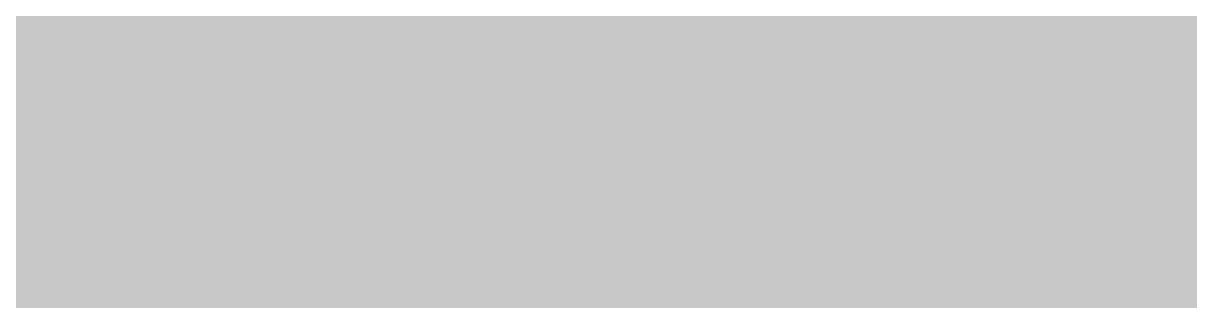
# Model space of a CAD drawing. Header units: millimetres. Extents: x -15 to 15, y -5.7 to 35.
# Drawn here: x -10.543 to -7.52, y 2.926 to 3.644 of the extents above; entities that cross this region are included whole.
import ezdxf

# ---------------------------------------------------------------- set-up
doc = ezdxf.new("R2010")
doc.units = ezdxf.units.MM
doc.layers.add('GREEN', color=7, linetype='Continuous', true_color=0x007f00)
doc.layers.add('GSCOLOR', color=7, linetype='Continuous', lineweight=0)

# ---------------------------------------------------------------- blocks, each defined once
blk = doc.blocks.new('MR-GM-31-4')
at = {"layer": 'GREEN', "lineweight": 9}
h = blk.add_hatch(color=256, dxfattribs=at)
edge = h.paths.add_edge_path()
edge.add_spline(control_points=[(-7.7444, 3.0129), (-7.7444, 3.0129), (-7.7444, 3.2021), (-7.7444, 3.2021), (-7.7444, 3.2021), (-7.7771, 3.2021), (-7.7771, 3.2021), (-7.7771, 3.2021), (-7.7771, 3.2308), (-7.7771, 3.2308), (-7.7771, 3.2308), (-7.7444, 3.2308), (-7.7444, 3.2308), (-7.7444, 3.2308), (-7.7444, 3.254), (-7.7444, 3.254), (-7.7444, 3.2687), (-7.7431, 3.2796), (-7.7405, 3.2867), (-7.737, 3.2962), (-7.7307, 3.304), (-7.7218, 3.31), (-7.7128, 3.3159), (-7.7002, 3.3189), (-7.6841, 3.3189), (-7.6737, 3.3189), (-7.6622, 3.3177), (-7.6496, 3.3152), (-7.6496, 3.3152), (-7.6551, 3.283), (-7.6551, 3.283), (-7.6628, 3.2843), (-7.6701, 3.285), (-7.6769, 3.285), (-7.6881, 3.285), (-7.6961, 3.2826), (-7.7007, 3.2778), (-7.7054, 3.2731), (-7.7077, 3.2641), (-7.7077, 3.251), (-7.7077, 3.251), (-7.7077, 3.2308), (-7.7077, 3.2308), (-7.7077, 3.2308), (-7.6652, 3.2308), (-7.6652, 3.2308), (-7.6652, 3.2308), (-7.6652, 3.2021), (-7.6652, 3.2021), (-7.6652, 3.2021), (-7.7077, 3.2021), (-7.7077, 3.2021), (-7.7077, 3.2021), (-7.7077, 3.0129), (-7.7077, 3.0129), (-7.7077, 3.0129), (-7.7444, 3.0129), (-7.7444, 3.0129)], knot_values=[0, 0, 0, 0, 1, 1, 1, 2, 2, 2, 3, 3, 3, 4, 4, 4, 5, 5, 5, 6, 6, 6, 7, 7, 7, 8, 8, 8, 9, 9, 9, 10, 10, 10, 11, 11, 11, 12, 12, 12, 13, 13, 13, 14, 14, 14, 15, 15, 15, 16, 16, 16, 17, 17, 17, 18, 18, 18, 19, 19, 19, 19], degree=3, periodic=0)
edge = h.paths.add_edge_path(flags=16)
edge.add_spline(control_points=[(-7.9628, 3.1219), (-7.9628, 3.0939), (-7.9567, 3.073), (-7.9446, 3.0591), (-7.9324, 3.0453), (-7.9171, 3.0383), (-7.8986, 3.0383), (-7.8802, 3.0383), (-7.865, 3.0453), (-7.8528, 3.0593), (-7.8406, 3.0732), (-7.8345, 3.0945), (-7.8345, 3.1231), (-7.8345, 3.15), (-7.8407, 3.1705), (-7.8529, 3.1844), (-7.8652, 3.1982), (-7.8804, 3.2052), (-7.8986, 3.2052), (-7.9171, 3.2052), (-7.9324, 3.1983), (-7.9446, 3.1845), (-7.9567, 3.1706), (-7.9628, 3.1498), (-7.9628, 3.1219)], knot_values=[0, 0, 0, 0, 1, 1, 1, 2, 2, 2, 3, 3, 3, 4, 4, 4, 5, 5, 5, 6, 6, 6, 7, 7, 7, 8, 8, 8, 8], degree=3, periodic=0)
edge = h.paths.add_edge_path()
edge.add_spline(control_points=[(-8.0008, 3.1219), (-8.0008, 3.1622), (-7.9896, 3.1921), (-7.9671, 3.2115), (-7.9484, 3.2277), (-7.9255, 3.2358), (-7.8986, 3.2358), (-7.8686, 3.2358), (-7.8441, 3.226), (-7.8251, 3.2063), (-7.8061, 3.1867), (-7.7966, 3.1596), (-7.7966, 3.1249), (-7.7966, 3.0969), (-7.8008, 3.0748), (-7.8092, 3.0587), (-7.8176, 3.0427), (-7.8299, 3.0302), (-7.8459, 3.0213), (-7.862, 3.0124), (-7.8796, 3.0079), (-7.8986, 3.0079), (-7.9291, 3.0079), (-7.9538, 3.0177), (-7.9726, 3.0373), (-7.9914, 3.0569), (-8.0008, 3.085), (-8.0008, 3.1219)], knot_values=[0, 0, 0, 0, 1, 1, 1, 2, 2, 2, 3, 3, 3, 4, 4, 4, 5, 5, 5, 6, 6, 6, 7, 7, 7, 8, 8, 8, 9, 9, 9, 9], degree=3, periodic=0)
edge = h.paths.add_edge_path()
edge.add_spline(control_points=[(-8.1399, 3.0459), (-8.1399, 3.0459), (-8.1346, 3.0133), (-8.1346, 3.0133), (-8.145, 3.0111), (-8.1543, 3.01), (-8.1625, 3.01), (-8.1759, 3.01), (-8.1863, 3.0121), (-8.1937, 3.0164), (-8.2011, 3.0206), (-8.2063, 3.0262), (-8.2093, 3.0331), (-8.2123, 3.04), (-8.2138, 3.0545), (-8.2138, 3.0767), (-8.2138, 3.0767), (-8.2138, 3.2021), (-8.2138, 3.2021), (-8.2138, 3.2021), (-8.2409, 3.2021), (-8.2409, 3.2021), (-8.2409, 3.2021), (-8.2409, 3.2308), (-8.2409, 3.2308), (-8.2409, 3.2308), (-8.2138, 3.2308), (-8.2138, 3.2308), (-8.2138, 3.2308), (-8.2138, 3.2848), (-8.2138, 3.2848), (-8.2138, 3.2848), (-8.1771, 3.307), (-8.1771, 3.307), (-8.1771, 3.307), (-8.1771, 3.2308), (-8.1771, 3.2308), (-8.1771, 3.2308), (-8.1399, 3.2308), (-8.1399, 3.2308), (-8.1399, 3.2308), (-8.1399, 3.2021), (-8.1399, 3.2021), (-8.1399, 3.2021), (-8.1771, 3.2021), (-8.1771, 3.2021), (-8.1771, 3.2021), (-8.1771, 3.0746), (-8.1771, 3.0746), (-8.1771, 3.0641), (-8.1764, 3.0573), (-8.1752, 3.0543), (-8.1738, 3.0513), (-8.1717, 3.0489), (-8.1688, 3.0471), (-8.1658, 3.0454), (-8.1616, 3.0445), (-8.1562, 3.0445), (-8.1521, 3.0445), (-8.1466, 3.045), (-8.1399, 3.0459)], knot_values=[0, 0, 0, 0, 1, 1, 1, 2, 2, 2, 3, 3, 3, 4, 4, 4, 5, 5, 5, 6, 6, 6, 7, 7, 7, 8, 8, 8, 9, 9, 9, 10, 10, 10, 11, 11, 11, 12, 12, 12, 13, 13, 13, 14, 14, 14, 15, 15, 15, 16, 16, 16, 17, 17, 17, 18, 18, 18, 19, 19, 19, 20, 20, 20, 20], degree=3, periodic=0)
edge = h.paths.add_edge_path()
edge.add_spline(control_points=[(-8.4544, 3.0129), (-8.4544, 3.0129), (-8.4544, 3.2308), (-8.4544, 3.2308), (-8.4544, 3.2308), (-8.4211, 3.2308), (-8.4211, 3.2308), (-8.4211, 3.2308), (-8.4211, 3.1999), (-8.4211, 3.1999), (-8.4051, 3.2238), (-8.382, 3.2358), (-8.3518, 3.2358), (-8.3386, 3.2358), (-8.3266, 3.2334), (-8.3155, 3.2287), (-8.3045, 3.224), (-8.2963, 3.2178), (-8.2908, 3.2101), (-8.2853, 3.2024), (-8.2815, 3.1933), (-8.2793, 3.1828), (-8.2779, 3.176), (-8.2773, 3.164), (-8.2773, 3.1469), (-8.2773, 3.1469), (-8.2773, 3.0129), (-8.2773, 3.0129), (-8.2773, 3.0129), (-8.3142, 3.0129), (-8.3142, 3.0129), (-8.3142, 3.0129), (-8.3142, 3.1455), (-8.3142, 3.1455), (-8.3142, 3.1605), (-8.3156, 3.1718), (-8.3185, 3.1792), (-8.3214, 3.1867), (-8.3265, 3.1926), (-8.3338, 3.1971), (-8.3411, 3.2015), (-8.3497, 3.2037), (-8.3596, 3.2037), (-8.3753, 3.2037), (-8.3889, 3.1988), (-8.4003, 3.1888), (-8.4117, 3.1788), (-8.4174, 3.1598), (-8.4174, 3.1319), (-8.4174, 3.1319), (-8.4174, 3.0129), (-8.4174, 3.0129), (-8.4174, 3.0129), (-8.4544, 3.0129), (-8.4544, 3.0129)], knot_values=[0, 0, 0, 0, 1, 1, 1, 2, 2, 2, 3, 3, 3, 4, 4, 4, 5, 5, 5, 6, 6, 6, 7, 7, 7, 8, 8, 8, 9, 9, 9, 10, 10, 10, 11, 11, 11, 12, 12, 12, 13, 13, 13, 14, 14, 14, 15, 15, 15, 16, 16, 16, 17, 17, 17, 18, 18, 18, 18], degree=3, periodic=0)
edge = h.paths.add_edge_path(flags=16)
edge.add_spline(control_points=[(-8.6603, 3.1428), (-8.6603, 3.1428), (-8.5385, 3.1428), (-8.5385, 3.1428), (-8.5402, 3.1611), (-8.5448, 3.1749), (-8.5525, 3.184), (-8.5643, 3.1983), (-8.5795, 3.2054), (-8.5983, 3.2054), (-8.6152, 3.2054), (-8.6295, 3.1997), (-8.6411, 3.1884), (-8.6526, 3.177), (-8.659, 3.1618), (-8.6603, 3.1428)], knot_values=[0, 0, 0, 0, 1, 1, 1, 2, 2, 2, 3, 3, 3, 4, 4, 4, 5, 5, 5, 5], degree=3, periodic=0)
edge = h.paths.add_edge_path()
edge.add_spline(control_points=[(-8.539, 3.0831), (-8.539, 3.0831), (-8.5008, 3.0783), (-8.5008, 3.0783), (-8.5068, 3.056), (-8.518, 3.0387), (-8.5342, 3.0264), (-8.5505, 3.0141), (-8.5713, 3.0079), (-8.5966, 3.0079), (-8.6285, 3.0079), (-8.6538, 3.0178), (-8.6725, 3.0374), (-8.6912, 3.057), (-8.7005, 3.0846), (-8.7005, 3.12), (-8.7005, 3.1567), (-8.6911, 3.1851), (-8.6722, 3.2054), (-8.6533, 3.2256), (-8.6288, 3.2358), (-8.5987, 3.2358), (-8.5695, 3.2358), (-8.5457, 3.2258), (-8.5273, 3.206), (-8.5088, 3.1862), (-8.4995, 3.1582), (-8.4995, 3.1223), (-8.4995, 3.1201), (-8.4996, 3.1168), (-8.4998, 3.1124), (-8.4998, 3.1124), (-8.6623, 3.1124), (-8.6623, 3.1124), (-8.6609, 3.0885), (-8.6542, 3.0701), (-8.642, 3.0574), (-8.6298, 3.0447), (-8.6146, 3.0383), (-8.5964, 3.0383), (-8.5829, 3.0383), (-8.5713, 3.0419), (-8.5617, 3.049), (-8.5522, 3.0561), (-8.5446, 3.0675), (-8.539, 3.0831)], knot_values=[0, 0, 0, 0, 1, 1, 1, 2, 2, 2, 3, 3, 3, 4, 4, 4, 5, 5, 5, 6, 6, 6, 7, 7, 7, 8, 8, 8, 9, 9, 9, 10, 10, 10, 11, 11, 11, 12, 12, 12, 13, 13, 13, 14, 14, 14, 15, 15, 15, 15], degree=3, periodic=0)
edge = h.paths.add_edge_path()
edge.add_spline(control_points=[(-9.0383, 3.0129), (-9.0383, 3.0129), (-9.0383, 3.2308), (-9.0383, 3.2308), (-9.0383, 3.2308), (-9.0053, 3.2308), (-9.0053, 3.2308), (-9.0053, 3.2308), (-9.0053, 3.2003), (-9.0053, 3.2003), (-8.9985, 3.2109), (-8.9893, 3.2195), (-8.978, 3.226), (-8.9666, 3.2325), (-8.9537, 3.2358), (-8.9392, 3.2358), (-8.9231, 3.2358), (-8.9098, 3.2324), (-8.8995, 3.2257), (-8.8892, 3.219), (-8.8819, 3.2096), (-8.8776, 3.1976), (-8.8604, 3.223), (-8.8379, 3.2358), (-8.8103, 3.2358), (-8.7887, 3.2358), (-8.7721, 3.2298), (-8.7604, 3.2178), (-8.7488, 3.2058), (-8.743, 3.1874), (-8.743, 3.1625), (-8.743, 3.1625), (-8.743, 3.0129), (-8.743, 3.0129), (-8.743, 3.0129), (-8.7797, 3.0129), (-8.7797, 3.0129), (-8.7797, 3.0129), (-8.7797, 3.1502), (-8.7797, 3.1502), (-8.7797, 3.165), (-8.7809, 3.1756), (-8.7833, 3.1821), (-8.7857, 3.1886), (-8.79, 3.1938), (-8.7963, 3.1978), (-8.8026, 3.2018), (-8.81, 3.2037), (-8.8185, 3.2037), (-8.8338, 3.2037), (-8.8466, 3.1987), (-8.8567, 3.1885), (-8.8668, 3.1783), (-8.8719, 3.1619), (-8.8719, 3.1395), (-8.8719, 3.1395), (-8.8719, 3.0129), (-8.8719, 3.0129), (-8.8719, 3.0129), (-8.9088, 3.0129), (-8.9088, 3.0129), (-8.9088, 3.0129), (-8.9088, 3.1545), (-8.9088, 3.1545), (-8.9088, 3.1709), (-8.9118, 3.1832), (-8.9179, 3.1914), (-8.9239, 3.1996), (-8.9337, 3.2037), (-8.9474, 3.2037), (-8.9578, 3.2037), (-8.9674, 3.201), (-8.9762, 3.1955), (-8.9851, 3.1901), (-8.9915, 3.1821), (-8.9954, 3.1715), (-8.9994, 3.161), (-9.0014, 3.1458), (-9.0014, 3.126), (-9.0014, 3.126), (-9.0014, 3.0129), (-9.0014, 3.0129), (-9.0014, 3.0129), (-9.0383, 3.0129), (-9.0383, 3.0129)], knot_values=[0, 0, 0, 0, 1, 1, 1, 2, 2, 2, 3, 3, 3, 4, 4, 4, 5, 5, 5, 6, 6, 6, 7, 7, 7, 8, 8, 8, 9, 9, 9, 10, 10, 10, 11, 11, 11, 12, 12, 12, 13, 13, 13, 14, 14, 14, 15, 15, 15, 16, 16, 16, 17, 17, 17, 18, 18, 18, 19, 19, 19, 20, 20, 20, 21, 21, 21, 22, 22, 22, 23, 23, 23, 24, 24, 24, 25, 25, 25, 26, 26, 26, 27, 27, 27, 28, 28, 28, 28], degree=3, periodic=0)
edge = h.paths.add_edge_path()
edge.add_spline(control_points=[(-9.0745, 3.0459), (-9.0745, 3.0459), (-9.0691, 3.0133), (-9.0691, 3.0133), (-9.0795, 3.0111), (-9.0888, 3.01), (-9.097, 3.01), (-9.1104, 3.01), (-9.1209, 3.0121), (-9.1282, 3.0164), (-9.1356, 3.0206), (-9.1408, 3.0262), (-9.1438, 3.0331), (-9.1468, 3.04), (-9.1484, 3.0545), (-9.1484, 3.0767), (-9.1484, 3.0767), (-9.1484, 3.2021), (-9.1484, 3.2021), (-9.1484, 3.2021), (-9.1754, 3.2021), (-9.1754, 3.2021), (-9.1754, 3.2021), (-9.1754, 3.2308), (-9.1754, 3.2308), (-9.1754, 3.2308), (-9.1484, 3.2308), (-9.1484, 3.2308), (-9.1484, 3.2308), (-9.1484, 3.2848), (-9.1484, 3.2848), (-9.1484, 3.2848), (-9.1116, 3.307), (-9.1116, 3.307), (-9.1116, 3.307), (-9.1116, 3.2308), (-9.1116, 3.2308), (-9.1116, 3.2308), (-9.0745, 3.2308), (-9.0745, 3.2308), (-9.0745, 3.2308), (-9.0745, 3.2021), (-9.0745, 3.2021), (-9.0745, 3.2021), (-9.1116, 3.2021), (-9.1116, 3.2021), (-9.1116, 3.2021), (-9.1116, 3.0746), (-9.1116, 3.0746), (-9.1116, 3.0641), (-9.111, 3.0573), (-9.1097, 3.0543), (-9.1084, 3.0513), (-9.1062, 3.0489), (-9.1033, 3.0471), (-9.1004, 3.0454), (-9.0962, 3.0445), (-9.0907, 3.0445), (-9.0866, 3.0445), (-9.0812, 3.045), (-9.0745, 3.0459)], knot_values=[0, 0, 0, 0, 1, 1, 1, 2, 2, 2, 3, 3, 3, 4, 4, 4, 5, 5, 5, 6, 6, 6, 7, 7, 7, 8, 8, 8, 9, 9, 9, 10, 10, 10, 11, 11, 11, 12, 12, 12, 13, 13, 13, 14, 14, 14, 15, 15, 15, 16, 16, 16, 17, 17, 17, 18, 18, 18, 19, 19, 19, 20, 20, 20, 20], degree=3, periodic=0)
edge = h.paths.add_edge_path()
edge.add_spline(control_points=[(-9.2955, 3.0129), (-9.2955, 3.0129), (-9.2955, 3.2308), (-9.2955, 3.2308), (-9.2955, 3.2308), (-9.2623, 3.2308), (-9.2623, 3.2308), (-9.2623, 3.2308), (-9.2623, 3.1978), (-9.2623, 3.1978), (-9.2538, 3.2133), (-9.2459, 3.2235), (-9.2388, 3.2284), (-9.2316, 3.2333), (-9.2237, 3.2358), (-9.2151, 3.2358), (-9.2026, 3.2358), (-9.1899, 3.2318), (-9.1771, 3.2239), (-9.1771, 3.2239), (-9.1898, 3.1896), (-9.1898, 3.1896), (-9.1988, 3.1949), (-9.2079, 3.1976), (-9.2169, 3.1976), (-9.225, 3.1976), (-9.2322, 3.1952), (-9.2387, 3.1903), (-9.2451, 3.1854), (-9.2497, 3.1787), (-9.2524, 3.1701), (-9.2565, 3.157), (-9.2586, 3.1426), (-9.2586, 3.127), (-9.2586, 3.127), (-9.2586, 3.0129), (-9.2586, 3.0129), (-9.2586, 3.0129), (-9.2955, 3.0129), (-9.2955, 3.0129)], knot_values=[0, 0, 0, 0, 1, 1, 1, 2, 2, 2, 3, 3, 3, 4, 4, 4, 5, 5, 5, 6, 6, 6, 7, 7, 7, 8, 8, 8, 9, 9, 9, 10, 10, 10, 11, 11, 11, 12, 12, 12, 13, 13, 13, 13], degree=3, periodic=0)
edge = h.paths.add_edge_path(flags=16)
edge.add_spline(control_points=[(-9.3897, 3.1223), (-9.4031, 3.1168), (-9.4233, 3.1121), (-9.4501, 3.1083), (-9.4653, 3.1061), (-9.476, 3.1037), (-9.4823, 3.1009), (-9.4886, 3.0982), (-9.4935, 3.0942), (-9.4969, 3.0889), (-9.5003, 3.0836), (-9.502, 3.0778), (-9.502, 3.0714), (-9.502, 3.0615), (-9.4983, 3.0533), (-9.4908, 3.0467), (-9.4834, 3.0402), (-9.4724, 3.0369), (-9.4581, 3.0369), (-9.4439, 3.0369), (-9.4312, 3.04), (-9.4201, 3.0462), (-9.409, 3.0524), (-9.4009, 3.061), (-9.3957, 3.0718), (-9.3917, 3.0801), (-9.3897, 3.0924), (-9.3897, 3.1087), (-9.3897, 3.1087), (-9.3897, 3.1223), (-9.3897, 3.1223)], knot_values=[0, 0, 0, 0, 1, 1, 1, 2, 2, 2, 3, 3, 3, 4, 4, 4, 5, 5, 5, 6, 6, 6, 7, 7, 7, 8, 8, 8, 9, 9, 9, 10, 10, 10, 10], degree=3, periodic=0)
edge = h.paths.add_edge_path()
edge.add_spline(control_points=[(-9.3866, 3.0398), (-9.4003, 3.0281), (-9.4135, 3.0199), (-9.4262, 3.0151), (-9.4388, 3.0103), (-9.4524, 3.0079), (-9.4669, 3.0079), (-9.4909, 3.0079), (-9.5093, 3.0138), (-9.5221, 3.0255), (-9.535, 3.0372), (-9.5414, 3.0521), (-9.5414, 3.0703), (-9.5414, 3.081), (-9.539, 3.0908), (-9.5341, 3.0996), (-9.5293, 3.1084), (-9.5229, 3.1155), (-9.515, 3.1208), (-9.5072, 3.1262), (-9.4983, 3.1302), (-9.4885, 3.1329), (-9.4812, 3.1349), (-9.4703, 3.1367), (-9.4556, 3.1385), (-9.4258, 3.142), (-9.4038, 3.1463), (-9.3897, 3.1512), (-9.3896, 3.1563), (-9.3895, 3.1595), (-9.3895, 3.1608), (-9.3895, 3.1759), (-9.393, 3.1865), (-9.4, 3.1927), (-9.4094, 3.201), (-9.4235, 3.2052), (-9.4421, 3.2052), (-9.4594, 3.2052), (-9.4723, 3.2021), (-9.4805, 3.196), (-9.4888, 3.19), (-9.495, 3.1792), (-9.4989, 3.1637), (-9.4989, 3.1637), (-9.535, 3.1687), (-9.535, 3.1687), (-9.5318, 3.1841), (-9.5264, 3.1966), (-9.5188, 3.2061), (-9.5113, 3.2156), (-9.5004, 3.2229), (-9.4862, 3.2281), (-9.472, 3.2332), (-9.4555, 3.2358), (-9.4367, 3.2358), (-9.4181, 3.2358), (-9.403, 3.2336), (-9.3914, 3.2292), (-9.3797, 3.2248), (-9.3712, 3.2193), (-9.3657, 3.2127), (-9.3602, 3.206), (-9.3564, 3.1977), (-9.3542, 3.1875), (-9.353, 3.1812), (-9.3524, 3.1699), (-9.3524, 3.1535), (-9.3524, 3.1535), (-9.3524, 3.1042), (-9.3524, 3.1042), (-9.3524, 3.0699), (-9.3516, 3.0481), (-9.35, 3.039), (-9.3484, 3.0299), (-9.3453, 3.0212), (-9.3407, 3.0129), (-9.3407, 3.0129), (-9.3793, 3.0129), (-9.3793, 3.0129), (-9.3831, 3.0205), (-9.3856, 3.0295), (-9.3866, 3.0398)], knot_values=[0, 0, 0, 0, 1, 1, 1, 2, 2, 2, 3, 3, 3, 4, 4, 4, 5, 5, 5, 6, 6, 6, 7, 7, 7, 8, 8, 8, 9, 9, 9, 10, 10, 10, 11, 11, 11, 12, 12, 12, 13, 13, 13, 14, 14, 14, 15, 15, 15, 16, 16, 16, 17, 17, 17, 18, 18, 18, 19, 19, 19, 20, 20, 20, 21, 21, 21, 22, 22, 22, 23, 23, 23, 24, 24, 24, 25, 25, 25, 26, 26, 26, 27, 27, 27, 27], degree=3, periodic=0)
edge = h.paths.add_edge_path(flags=16)
edge.add_spline(control_points=[(-9.7292, 3.1206), (-9.7292, 3.0926), (-9.7235, 3.0718), (-9.7122, 3.0584), (-9.7008, 3.045), (-9.6871, 3.0383), (-9.6709, 3.0383), (-9.6545, 3.0383), (-9.6404, 3.0453), (-9.6287, 3.0591), (-9.617, 3.073), (-9.6112, 3.0946), (-9.6112, 3.1237), (-9.6112, 3.1515), (-9.6169, 3.1723), (-9.6283, 3.1861), (-9.6398, 3.1999), (-9.6534, 3.2068), (-9.6693, 3.2068), (-9.685, 3.2068), (-9.6989, 3.1995), (-9.7111, 3.1848), (-9.7232, 3.1701), (-9.7292, 3.1487), (-9.7292, 3.1206)], knot_values=[0, 0, 0, 0, 1, 1, 1, 2, 2, 2, 3, 3, 3, 4, 4, 4, 5, 5, 5, 6, 6, 6, 7, 7, 7, 8, 8, 8, 8], degree=3, periodic=0)
edge = h.paths.add_edge_path()
edge.add_spline(control_points=[(-9.7627, 2.9293), (-9.7627, 2.9293), (-9.7627, 3.2308), (-9.7627, 3.2308), (-9.7627, 3.2308), (-9.729, 3.2308), (-9.729, 3.2308), (-9.729, 3.2308), (-9.729, 3.2025), (-9.729, 3.2025), (-9.7211, 3.2136), (-9.7121, 3.2219), (-9.7021, 3.2275), (-9.6921, 3.233), (-9.68, 3.2358), (-9.6658, 3.2358), (-9.6472, 3.2358), (-9.6308, 3.231), (-9.6165, 3.2214), (-9.6023, 3.2118), (-9.5916, 3.1983), (-9.5843, 3.1809), (-9.5771, 3.1634), (-9.5734, 3.1443), (-9.5734, 3.1235), (-9.5734, 3.1012), (-9.5774, 3.0811), (-9.5854, 3.0633), (-9.5934, 3.0454), (-9.6051, 3.0317), (-9.6203, 3.0222), (-9.6356, 3.0127), (-9.6516, 3.0079), (-9.6685, 3.0079), (-9.6808, 3.0079), (-9.6918, 3.0105), (-9.7016, 3.0157), (-9.7114, 3.0209), (-9.7194, 3.0275), (-9.7257, 3.0354), (-9.7257, 3.0354), (-9.7257, 2.9293), (-9.7257, 2.9293), (-9.7257, 2.9293), (-9.7627, 2.9293), (-9.7627, 2.9293)], knot_values=[0, 0, 0, 0, 1, 1, 1, 2, 2, 2, 3, 3, 3, 4, 4, 4, 5, 5, 5, 6, 6, 6, 7, 7, 7, 8, 8, 8, 9, 9, 9, 10, 10, 10, 11, 11, 11, 12, 12, 12, 13, 13, 13, 14, 14, 14, 15, 15, 15, 15], degree=3, periodic=0)
edge = h.paths.add_edge_path(flags=16)
edge.add_spline(control_points=[(-9.9685, 3.1428), (-9.9685, 3.1428), (-9.8468, 3.1428), (-9.8468, 3.1428), (-9.8485, 3.1611), (-9.8531, 3.1749), (-9.8608, 3.184), (-9.8726, 3.1983), (-9.8878, 3.2054), (-9.9066, 3.2054), (-9.9235, 3.2054), (-9.9378, 3.1997), (-9.9494, 3.1884), (-9.9609, 3.177), (-9.9673, 3.1618), (-9.9685, 3.1428)], knot_values=[0, 0, 0, 0, 1, 1, 1, 2, 2, 2, 3, 3, 3, 4, 4, 4, 5, 5, 5, 5], degree=3, periodic=0)
edge = h.paths.add_edge_path()
edge.add_spline(control_points=[(-9.8472, 3.0831), (-9.8472, 3.0831), (-9.8091, 3.0783), (-9.8091, 3.0783), (-9.8151, 3.056), (-9.8262, 3.0387), (-9.8425, 3.0264), (-9.8588, 3.0141), (-9.8796, 3.0079), (-9.9049, 3.0079), (-9.9368, 3.0079), (-9.9621, 3.0178), (-9.9808, 3.0374), (-9.9994, 3.057), (-10.0088, 3.0846), (-10.0088, 3.12), (-10.0088, 3.1567), (-9.9993, 3.1851), (-9.9804, 3.2054), (-9.9616, 3.2256), (-9.9371, 3.2358), (-9.907, 3.2358), (-9.8778, 3.2358), (-9.854, 3.2258), (-9.8355, 3.206), (-9.8171, 3.1862), (-9.8078, 3.1582), (-9.8078, 3.1223), (-9.8078, 3.1201), (-9.8079, 3.1168), (-9.808, 3.1124), (-9.808, 3.1124), (-9.9706, 3.1124), (-9.9706, 3.1124), (-9.9692, 3.0885), (-9.9625, 3.0701), (-9.9503, 3.0574), (-9.9381, 3.0447), (-9.9229, 3.0383), (-9.9047, 3.0383), (-9.8912, 3.0383), (-9.8796, 3.0419), (-9.87, 3.049), (-9.8604, 3.0561), (-9.8528, 3.0675), (-9.8472, 3.0831)], knot_values=[0, 0, 0, 0, 1, 1, 1, 2, 2, 2, 3, 3, 3, 4, 4, 4, 5, 5, 5, 6, 6, 6, 7, 7, 7, 8, 8, 8, 9, 9, 9, 10, 10, 10, 11, 11, 11, 12, 12, 12, 13, 13, 13, 14, 14, 14, 15, 15, 15, 15], degree=3, periodic=0)
edge = h.paths.add_edge_path(flags=16)
edge.add_spline(control_points=[(-10.2555, 3.0484), (-10.2555, 3.0484), (-10.1912, 3.0484), (-10.1912, 3.0484), (-10.1714, 3.0484), (-10.1558, 3.0502), (-10.1445, 3.0539), (-10.1333, 3.0576), (-10.1243, 3.0628), (-10.1176, 3.0695), (-10.1081, 3.079), (-10.1008, 3.0916), (-10.0955, 3.1076), (-10.0902, 3.1235), (-10.0876, 3.1429), (-10.0876, 3.1656), (-10.0876, 3.197), (-10.0927, 3.2212), (-10.1031, 3.2381), (-10.1134, 3.255), (-10.126, 3.2664), (-10.1408, 3.2721), (-10.1514, 3.2762), (-10.1686, 3.2783), (-10.1923, 3.2783), (-10.1923, 3.2783), (-10.2555, 3.2783), (-10.2555, 3.2783), (-10.2555, 3.2783), (-10.2555, 3.0484), (-10.2555, 3.0484)], knot_values=[0, 0, 0, 0, 1, 1, 1, 2, 2, 2, 3, 3, 3, 4, 4, 4, 5, 5, 5, 6, 6, 6, 7, 7, 7, 8, 8, 8, 9, 9, 9, 10, 10, 10, 10], degree=3, periodic=0)
edge = h.paths.add_edge_path()
edge.add_spline(control_points=[(-10.2953, 3.0129), (-10.2953, 3.0129), (-10.2953, 3.3138), (-10.2953, 3.3138), (-10.2953, 3.3138), (-10.1916, 3.3138), (-10.1916, 3.3138), (-10.1683, 3.3138), (-10.1504, 3.3123), (-10.1381, 3.3095), (-10.1208, 3.3055), (-10.1061, 3.2983), (-10.0939, 3.2879), (-10.0781, 3.2745), (-10.0662, 3.2574), (-10.0583, 3.2365), (-10.0505, 3.2156), (-10.0465, 3.1918), (-10.0465, 3.165), (-10.0465, 3.1421), (-10.0492, 3.1219), (-10.0545, 3.1042), (-10.0599, 3.0866), (-10.0667, 3.0719), (-10.0751, 3.0604), (-10.0834, 3.0488), (-10.0925, 3.0397), (-10.1025, 3.0331), (-10.1124, 3.0265), (-10.1244, 3.0214), (-10.1384, 3.018), (-10.1524, 3.0146), (-10.1685, 3.0129), (-10.1867, 3.0129), (-10.1867, 3.0129), (-10.2953, 3.0129), (-10.2953, 3.0129)], knot_values=[0, 0, 0, 0, 1, 1, 1, 2, 2, 2, 3, 3, 3, 4, 4, 4, 5, 5, 5, 6, 6, 6, 7, 7, 7, 8, 8, 8, 9, 9, 9, 10, 10, 10, 11, 11, 11, 12, 12, 12, 12], degree=3, periodic=0)
at = {"layer": 'GSCOLOR', "true_color": 0xf5f5f5, "transparency": 33554687}
blk.add_hatch(color=7, dxfattribs=at).paths.add_polyline_path([(-12.5, 0), (12.5, 0, 0.414214), (15, 2.5), (15, 32.5, 0.414214), (12.5, 35), (-12.5, 35, 0.414214), (-15, 32.5), (-15, 2.5, 0.414214)])

msp = doc.modelspace()

# ---------------------------------------------------------------- block references
msp.add_blockref('MR-GM-31-4', (0, 0))

doc.saveas('drawing.dxf')
